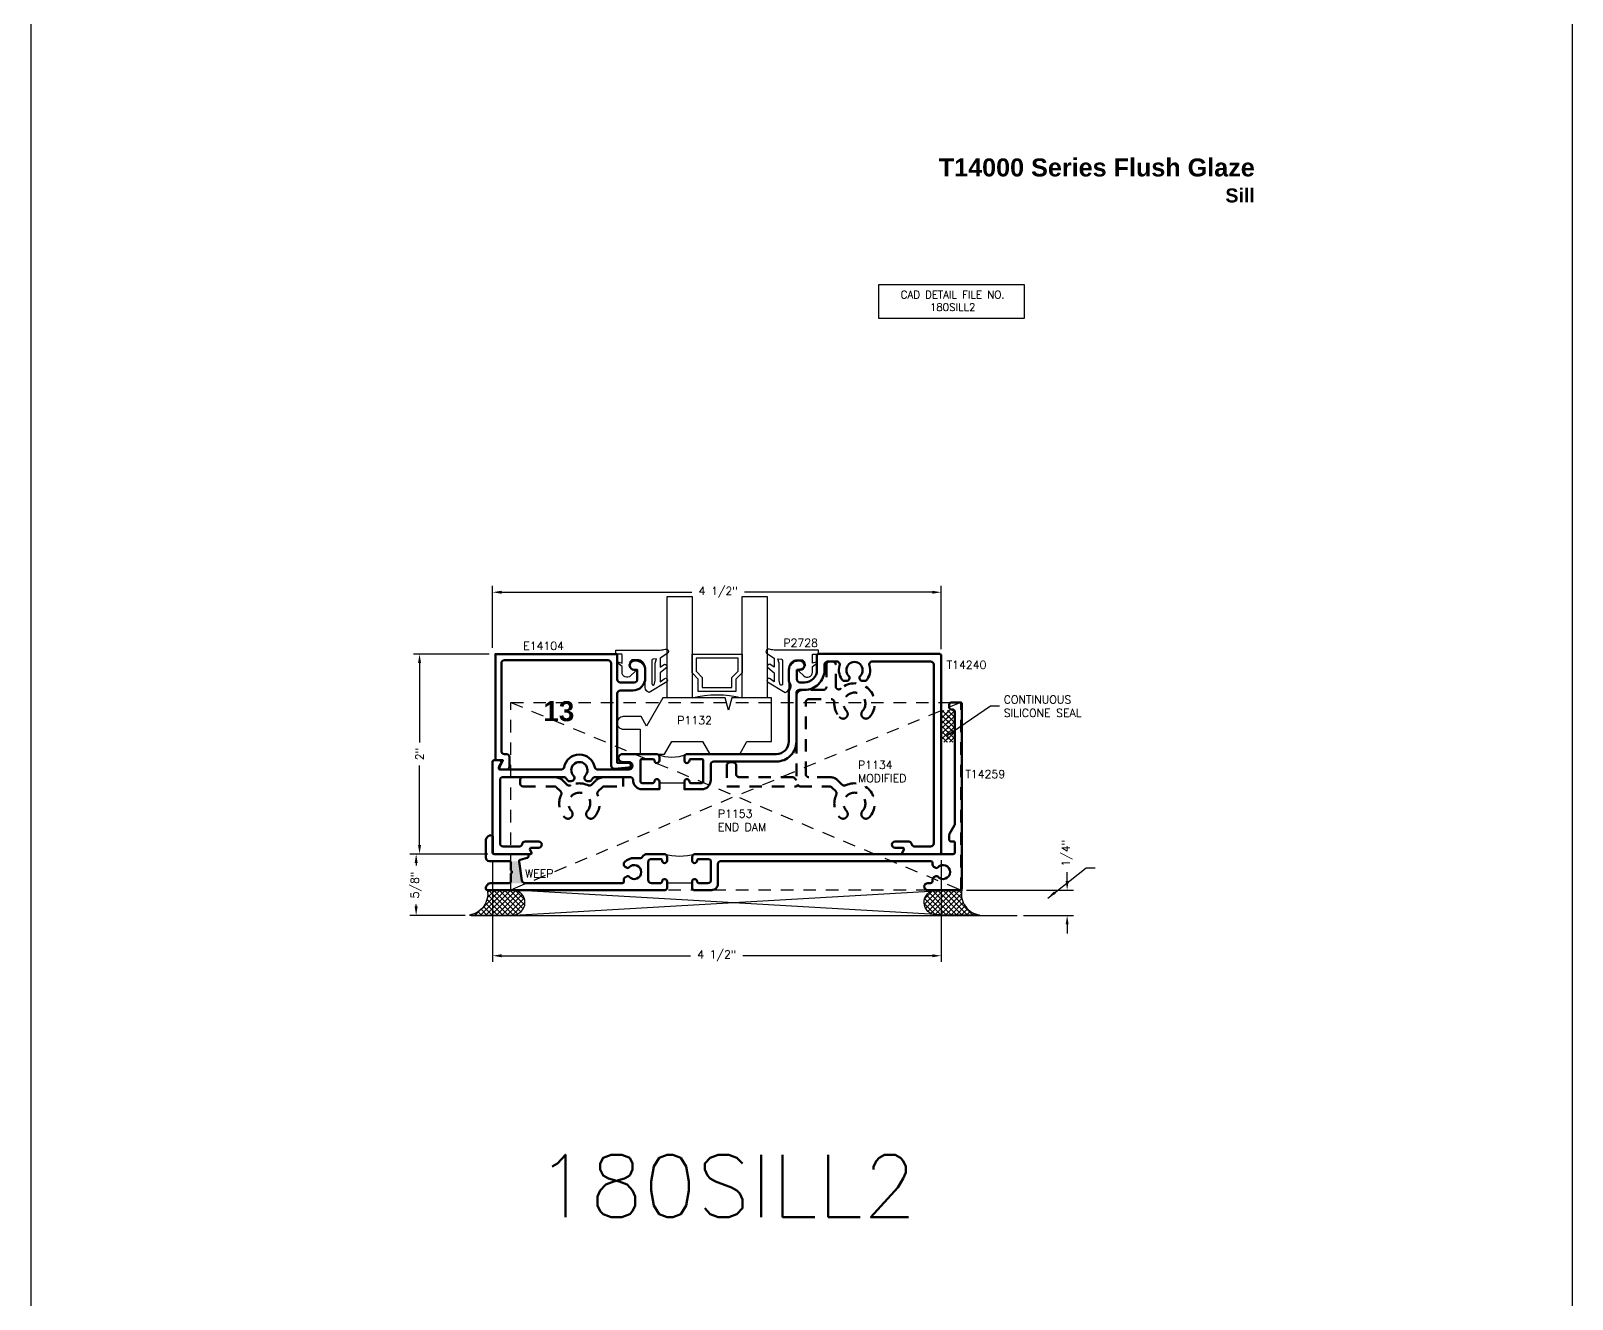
# Model space of a CAD drawing. Extents: x 0 to 139, y -15 to 75.
# Drawn here: x 123.5 to 138.91, y 30.58 to 43.26 of the extents above; entities that cross this region are included whole.
import ezdxf

# ---------------------------------------------------------------- set-up
doc = ezdxf.new("R2010")
doc.units = 0
doc.header["$MEASUREMENT"] = 0
doc.header["$PDMODE"] = 3
doc.linetypes.add('HIDDEN2', pattern=[0.1875, 0.125, -0.0625])
doc.layers.get('DEFPOINTS').update_dxf_attribs({"linetype": 'CONTINUOUS'})
for name, color, linetype in [('R-ANNO-DIMS', 3, 'CONTINUOUS'), ('R-ANNO-TEXT', 6, 'CONTINUOUS'), ('R-Det1', 4, 'CONTINUOUS'), ('R-Det2', 2, 'CONTINUOUS'), ('R-DET3', 5, 'CONTINUOUS'), ('R-OTLN', 1, 'CONTINUOUS'), ('R-PAT1', 5, 'CONTINUOUS'), ('TITLE', 7, 'CONTINUOUS')]:
    doc.layers.add(name, color=color, linetype=linetype)
doc.styles.get("Standard").update_dxf_attribs({"font": 'simplex'})
doc.dimstyles.new('1X', dxfattribs={"dimtxt": 0.08, "dimasz": 0.09, "dimexe": 0.0625, "dimexo": 0.0625, "dimgap": 0.062, "dimtad": 0, "dimdec": 5, "dimzin": 4, "dimdsep": 46, "dimlunit": 5, "dimtxsty": 'Standard', "dimcen": 0, "dimclrd": 256, "dimclre": 256, "dimclrt": 256, "dimadec": 0, "dimazin": 1, "dimtfac": 1, "dimtdec": 5, "dimtofl": 0, "dimtmove": 0, "dimatfit": 3, "dimfxl": 0, "dimfrac": 2, "dimtolj": 1, "dimtzin": 4, "dimarcsym": 0})
doc.dimstyles.new('1X$0', dxfattribs={"dimtxt": 0.08, "dimasz": 0.09, "dimexe": 0.0625, "dimexo": 0.0625, "dimgap": 0.062, "dimtad": 0, "dimdec": 5, "dimzin": 4, "dimdsep": 46, "dimlunit": 5, "dimtxsty": 'Standard', "dimcen": 0, "dimclrd": 256, "dimclre": 256, "dimclrt": 256, "dimadec": 0, "dimazin": 1, "dimtfac": 1, "dimtdec": 5, "dimtofl": 0, "dimtmove": 0, "dimatfit": 3, "dimfxl": 0, "dimfrac": 2, "dimtolj": 1, "dimtzin": 4, "dimarcsym": 0})

# ---------------------------------------------------------------- blocks, each defined once
blk = doc.blocks.new('*D154')
at = {"layer": 'DEFPOINTS', "color": 0}
for p in [(128.117, 37.643), (128.117, 37.025), (132.602, 37.011)]:
    blk.add_point(p, dxfattribs=at)
at = {"layer": 'R-ANNO-DIMS', "lineweight": -2}
for p, q in [((128.117, 37.088), (128.117, 37.706)), ((128.207, 37.643), (130.11, 37.643)), ((132.512, 37.643), (130.634, 37.643)), ((132.602, 37.073), (132.602, 37.706))]:
    blk.add_line(p, q, dxfattribs=at)
at = {"layer": 'R-ANNO-DIMS'}
for points in [[(128.207, 37.658), (128.207, 37.628), (128.117, 37.643)], [(132.512, 37.658), (132.512, 37.628), (132.602, 37.643)]]:
    blk.add_solid(points, dxfattribs=at)
at = {"layer": 'R-ANNO-DIMS', "insert": (130.372, 37.643), "char_height": 0.08, "attachment_point": 5}
blk.add_mtext('\\A1;4 1/2"', dxfattribs=at)
blk = doc.blocks.new('*D157')
at = {"layer": 'DEFPOINTS', "color": 0}
for p in [(127.387, 37.025), (128.145, 37.025), (128.132, 35.026)]:
    blk.add_point(p, dxfattribs=at)
at = {"layer": 'R-ANNO-DIMS', "lineweight": -2}
for p, q in [((128.082, 37.025), (127.325, 37.025)), ((127.387, 36.935), (127.387, 36.141)), ((127.387, 35.116), (127.387, 35.91)), ((128.069, 35.026), (127.325, 35.026))]:
    blk.add_line(p, q, dxfattribs=at)
at = {"layer": 'R-ANNO-DIMS'}
for points in [[(127.372, 36.935), (127.402, 36.935), (127.387, 37.025)], [(127.372, 35.116), (127.402, 35.116), (127.387, 35.026)]]:
    blk.add_solid(points, dxfattribs=at)
at = {"layer": 'R-ANNO-DIMS', "insert": (127.387, 36.025), "char_height": 0.08, "attachment_point": 5, "rotation": 90}
blk.add_mtext('\\A1;2"', dxfattribs=at)
blk = doc.blocks.new('P2728 gasket')
at = {"layer": 'R-Det2'}
blk.add_lwpolyline([(86.461, 33.362), (86.567, 33.537, 0.301952), (86.52, 33.577), (86.32, 33.577, -0.414214), (86.24, 33.657), (86.24, 33.695, -0.388879), (86.276, 33.735), (86.292, 33.736, -0.440011), (86.336, 33.696), (86.336, 33.682, 0.668179), (86.353, 33.675), (86.401, 33.724, 0.668179), (86.366, 33.809), (86.307, 33.809), (86.279, 33.849, 0.836323), (86.264, 33.842), (86.273, 33.809), (86.189, 33.809, -0.414214), (86.183, 33.815), (86.183, 33.865, 0.414214), (86.177, 33.871), (86.149, 33.871, 0.414214), (86.143, 33.865), (86.143, 33.427, -0.083245), (86.135, 33.378), (86.135, 33.378)], format="xyb", dxfattribs=at)
at = {"layer": 'R-Det2', "lineweight": 25}
blk.add_lwpolyline([(86.235, 33.499, -0.372312), (86.249, 33.512), (86.48, 33.512, -0.668179), (86.49, 33.486), (86.448, 33.478), (86.274, 33.478), (86.23, 33.465)], format="xyb", close=True, dxfattribs=at)
at = {"layer": 'R-Det2'}
for points in [[(86.174, 33.352), (86.223, 33.426), (86.314, 33.426), (86.283, 33.384)], [(86.313, 33.359), (86.371, 33.426), (86.462, 33.426), (86.431, 33.388)]]:
    blk.add_lwpolyline(points, dxfattribs=at)
at = {"layer": 'R-Det2', "ltscale": 0.1}
for centre, radius, start, end in [((86.157, 33.369), 0.0237, 157.7655, 314.5007), ((86.313, 33.388), 0.0297, 188.4603, 270), ((86.446, 33.375), 0.0199, 139.7022, 319.7022)]:
    blk.add_arc(centre, radius, start, end, dxfattribs=at)
blk = doc.blocks.new('*D155')
at = {"layer": 'DEFPOINTS', "color": 0}
for p in [(128.117, 35.029), (132.602, 35.029), (132.602, 34.009)]:
    blk.add_point(p, dxfattribs=at)
at = {"layer": 'R-ANNO-DIMS', "lineweight": -2}
for p, q in [((128.117, 34.966), (128.117, 33.947)), ((132.602, 34.966), (132.602, 33.947)), ((128.207, 34.009), (130.096, 34.009)), ((132.512, 34.009), (130.62, 34.009))]:
    blk.add_line(p, q, dxfattribs=at)
at = {"layer": 'R-ANNO-DIMS'}
for points in [[(128.207, 34.024), (128.207, 33.994), (128.117, 34.009)], [(132.512, 34.024), (132.512, 33.994), (132.602, 34.009)]]:
    blk.add_solid(points, dxfattribs=at)
at = {"layer": 'R-ANNO-DIMS', "insert": (130.358, 34.009), "char_height": 0.08, "attachment_point": 5}
blk.add_mtext('\\A1;4 1/2"', dxfattribs=at)
blk = doc.blocks.new('*D158')
at = {"layer": 'DEFPOINTS', "color": 0}
for p in [(127.353, 35.026), (127.994, 35.026), (127.904, 34.412)]:
    blk.add_point(p, dxfattribs=at)
at = {"layer": 'R-ANNO-DIMS', "lineweight": -2}
for p, q in [((127.931, 35.026), (127.29, 35.026)), ((127.353, 34.936), (127.353, 34.911)), ((127.353, 34.502), (127.353, 34.52)), ((127.842, 34.412), (127.29, 34.412))]:
    blk.add_line(p, q, dxfattribs=at)
at = {"layer": 'R-ANNO-DIMS'}
for points in [[(127.338, 34.936), (127.368, 34.936), (127.353, 35.026)], [(127.338, 34.502), (127.368, 34.502), (127.353, 34.412)]]:
    blk.add_solid(points, dxfattribs=at)
at = {"layer": 'R-ANNO-DIMS', "insert": (127.353, 34.716), "char_height": 0.08, "attachment_point": 5, "rotation": 90}
blk.add_mtext('\\A1;5/8"', dxfattribs=at)
blk = doc.blocks.new('*D156')
at = {"layer": 'DEFPOINTS', "color": 0}
for p in [(132.792, 34.666), (133.86, 34.666), (133.36, 34.412)]:
    blk.add_point(p, dxfattribs=at)
at = {"layer": 'R-ANNO-DIMS', "linetype": 'ByBlock', "lineweight": -2}
for p, q in [((133.86, 34.756), (133.86, 34.846)), ((132.854, 34.666), (133.923, 34.666)), ((133.423, 34.412), (133.923, 34.412)), ((133.86, 34.322), (133.86, 34.232))]:
    blk.add_line(p, q, dxfattribs=at)
at = {"layer": 'R-ANNO-DIMS'}
for points in [[(133.845, 34.756), (133.875, 34.756), (133.86, 34.666)], [(133.845, 34.322), (133.875, 34.322), (133.86, 34.412)]]:
    blk.add_solid(points, dxfattribs=at)
at = {"layer": 'R-ANNO-DIMS', "insert": (133.86, 35.033), "char_height": 0.08, "attachment_point": 5, "rotation": 90}
blk.add_mtext('\\A1;1/4"', dxfattribs=at)
blk = doc.blocks.new('P1153')
at = {"layer": 'R-DET3', "linetype": 'HIDDEN2'}
for p, q in [((150.972, 34.469), (155.472, 32.594)), ((155.47, 34.469), (150.972, 32.594)), ((150.972, 32.594), (150.972, 34.469)), ((150.972, 34.468), (155.467, 34.468)), ((155.47, 32.595), (155.47, 34.47)), ((150.972, 32.594), (155.472, 32.594))]:
    blk.add_line(p, q, dxfattribs=at)

msp = doc.modelspace()

# ---------------------------------------------------------------- hatches: boundary and pattern name
at = {"layer": 'R-PAT1'}
h = msp.add_hatch(dxfattribs=at)
h.set_pattern_fill('ANSI37', color=256, scale=0.3, style=0)
h.set_pattern_definition([(45, (125.830413, 33.111716), (-0.0265165, 0.0265165), []), (135, (125.830413, 33.111716), (-0.0265165, -0.0265165), [])])
h.paths.add_polyline_path([(132.6807707, 36.1446603), (132.6041662, 36.1446603), (132.6041662, 36.4612149), (132.6807707, 36.4612149)])
edge = h.paths.add_edge_path()
edge.add_line((132.6807707, 36.1446603), (132.6041662, 36.1446603))
h = msp.add_hatch(dxfattribs=at)
h.set_pattern_fill('ANSI37', color=256, scale=0.3, style=0)
h.set_pattern_definition([(45, (125.88611, 33.11092), (-0.0265165, 0.0265165), []), (135, (125.88611, 33.11092), (-0.0265165, -0.0265165), [])])
h.paths.add_polyline_path([(132.7364662, 36.1438648), (132.6598618, 36.1438648), (132.6598618, 36.4604195), (132.7364662, 36.4604195)])
edge = h.paths.add_edge_path()
edge.add_line((132.7364662, 36.1438648), (132.6598618, 36.1438648))
h = msp.add_hatch(color=256, dxfattribs=at)
edge = h.paths.add_edge_path()
edge.add_line((128.2994564, 34.8650733), (128.2994564, 34.9377126))
edge.add_arc((128.2844564, 34.9377126), 0.015, 0.00000007, 61.04497582)
edge.add_arc((128.2922023, 34.9517126), 0.001, 90, 241.04497576, ccw=False)
edge.add_line((128.2922023, 34.9527126), (128.3801365, 34.9527126))
edge.add_arc((128.3801365, 34.9517126), 0.001, -0.87114697, 89.99999943, ccw=False)
edge.add_arc((128.3961346, 34.9514694), 0.015, 179.1288536, 188.70564744)
edge.add_line((128.3813075, 34.949199), (128.410428, 34.7590205))
edge.add_arc((128.4410709, 34.7637126), 0.031, 188.70564744, 249.63586525)
edge.add_arc((128.4299354, 34.7337126), 0.001, -89.99999994, 69.63586531, ccw=False)
edge.add_line((128.4299354, 34.7327126), (128.2922023, 34.7327126))
edge.add_arc((128.2922023, 34.7337126), 0.001, 118.95502424, 270, ccw=False)
edge.add_arc((128.2844564, 34.7477126), 0.015, 298.95502418, 359.99999993)
edge.add_line((128.2994564, 34.7477126), (128.2994564, 34.820352))
edge.add_arc((128.3144564, 34.820352), 0.015, 131.8103149, 180, ccw=False)
edge.add_arc((128.2944564, 34.8427126), 0.015, 311.8103149, 408.1896851)
edge.add_arc((128.3144564, 34.8650733), 0.015, 180, 228.1896851, ccw=False)
h = msp.add_hatch(dxfattribs=at)
h.set_pattern_fill('ANSI37', color=256, scale=0.3, style=0)
h.set_pattern_definition([(45, (125.5361, 33.121214), (-0.0265165, 0.0265165), []), (135, (125.5361, 33.121214), (-0.0265165, -0.0265165), [])])
edge = h.paths.add_edge_path()
edge.add_line((127.8864354, 34.4158495), (128.3150788, 34.4158495))
edge.add_arc((128.3150788, 34.5416252), 0.1257757, 270.0000074, 447.46272372)
edge.add_line((128.3206468, 34.6672776), (128.0644564, 34.6657126))
edge.add_arc((127.8539585, 34.6273376), 0.2139673, -81.2696477, 10.33190092, ccw=False)
h = msp.add_hatch(dxfattribs=at)
h.set_pattern_fill('ANSI37', color=256, scale=0.3, style=0)
h.set_pattern_definition([(45, (125.88611, 33.121214), (-0.0265165, 0.0265165), []), (135, (125.88611, 33.121214), (-0.0265165, -0.0265165), [])])
edge = h.paths.add_edge_path()
edge.add_line((132.9850055, 34.4158495), (132.5563621, 34.4158495))
edge.add_arc((132.5563621, 34.5416252), 0.1257757, 92.53727628, 269.9999926, ccw=False)
edge.add_line((132.5507941, 34.6672776), (132.8069846, 34.6657126))
edge.add_arc((133.0174824, 34.6273376), 0.2139673, 169.66809908, 261.2696477)

# ---------------------------------------------------------------- linework, layer by layer
at = {"layer": 'R-ANNO-TEXT'}
msp.add_lwpolyline([(131.9788338, 40.7209337), (133.4303137, 40.7209337), (133.4303137, 40.3788708), (131.9788338, 40.3788708)], close=True, dxfattribs=at)
at = {"layer": 'R-Det1', "color": 5}
msp.add_line((127.9043066, 34.412462), (133.3603066, 34.412462), dxfattribs=at)
at = {"layer": 'R-Det1', "lineweight": 50}
for points in [[(129.5180764, 36.6612136, 0.4144), (129.6430764, 36.7862136), (129.6430764, 36.8662136, 0.4139789032), (129.5500764, 36.9592136), (129.5335764, 36.9592136, 1), (129.5335764, 36.8662136), (129.5630764, 36.8662136), (129.5630764, 36.7722136, -0.4129032258), (129.5320764, 36.7412136), (129.3930764, 36.7412136, -0.4129032258), (129.3620764, 36.7722136), (129.3620764, 37.0252136), (128.1449764, 37.0252136), (128.1449764, 35.9632136), (128.2199764, 35.9632136), (128.1873764, 35.8928136, 0.5484584395), (128.2019764, 35.8702136), (128.2549764, 35.8702136, 0.4133333333), (128.2849764, 35.9002136), (128.2849764, 35.9632136), (128.2849764, 35.9942136, 0.4129032258), (128.2539764, 36.0252136), (128.2349764, 36.0252136, -0.4133333333), (128.2049764, 36.0552136), (128.2049764, 36.9322136, -0.4129032258), (128.2359764, 36.9632136), (129.2710764, 36.9632136, -0.4129032258), (129.3020764, 36.9322136), (129.3020764, 35.9090136, 0.4379270187), (129.3355764, 35.8781136), (129.4758764, 35.8893136, 0.963981017), (129.4739764, 35.9392136), (129.3620764, 35.9392136), (129.3620764, 36.6302136, -0.4129032258), (129.3930764, 36.6612136), (129.5180764, 36.6612136)], [(130.1114891, 34.7357126), (130.1114891, 34.6807126), (130.1264891, 34.6657126), (130.3074891, 34.6657126, 0.4142135624), (130.3694891, 34.7277126), (130.3694891, 34.9247126, -0.4142135624), (130.4004891, 34.9557126), (132.4948309, 34.9557126, -0.4791776784), (132.5143635, 34.9314143, 0.3269025534), (132.5291391, 34.897905), (132.5471604, 34.8875004, 0.3624762266), (132.5661, 34.8907884, -2.7339006994), (132.5659112, 34.8004567, 0.3636585422), (132.5469312, 34.8037926), (132.5288744, 34.7933675, 0.3260540704), (132.5140786, 34.7599511, -0.4782352127), (132.4945328, 34.7357126), (132.4669846, 34.7357126, 1), (132.4669846, 34.6657126), (132.7919846, 34.6657126, 0.4142135624), (132.8069846, 34.6807126), (132.8069846, 36.5257126, 0.4142135624), (132.7919846, 36.5407126), (132.7019846, 36.5407126, 0.4142135624), (132.6819846, 36.5207126), (132.6819846, 36.4903642, 0.4142135624), (132.7019846, 36.4703642), (132.7169846, 36.4703642, -0.4142135624), (132.7369846, 36.4503642), (132.7369846, 35.3233344, -0.1316524976), (132.7343051, 35.3133344), (132.6846641, 35.2273537, 0.1316524976), (132.6819846, 35.2173537), (132.6819846, 35.1677126, 0.4142135624), (132.6969846, 35.1527126), (132.7219846, 35.1527126, -0.4142135624), (132.7369846, 35.1377126), (132.7369846, 35.0407126, -0.4142135624), (132.7219846, 35.0257126), (130.1424891, 35.0257126, 0.4142135624), (130.1114891, 34.9947126), (130.1114891, 34.9607126, 0.4142135624), (130.1364891, 34.9357126, 0.4142135624), (130.1614891, 34.9607126, -0.4142135624), (130.1764891, 34.9757126), (130.2684891, 34.9757126, -0.4142135624), (130.2994891, 34.9447126), (130.2994891, 34.7667126, -0.4142135624), (130.2684891, 34.7357126), (130.1764891, 34.7357126, -0.4142135624), (130.1614891, 34.7507126, 0.4142135624), (130.1364891, 34.7757126, 0.4142135624), (130.1114891, 34.7507126)], [(129.8614891, 34.7357126), (129.8614891, 34.7507126, 0.4142135624), (129.8364891, 34.7757126, 0.4142135624), (129.8114891, 34.7507126, -0.4142135624), (129.7964891, 34.7357126), (129.7044891, 34.7357126, -0.4142135624), (129.6734891, 34.7667126), (129.6734891, 34.9447126, -0.4142135624), (129.7044891, 34.9757126), (129.7964891, 34.9757126, -0.4142135624), (129.8114891, 34.9607126, 0.4142135624), (129.8364891, 34.9357126, 0.4142135624), (129.8614891, 34.9607126), (129.8614891, 34.9947126, 0.4142135624), (129.8304891, 35.0257126), (129.6654891, 35.0257126, 0.2643693156), (129.6122148, 34.9954279, -0.2643693156), (129.5950296, 34.9856586), (129.5334891, 34.9856586, 0.1915114353), (129.437357, 34.9474359, 0.5020398469), (129.4431434, 34.8980527), (129.4611647, 34.8876481, 0.3624762266), (129.4801043, 34.8909362, -2.7339006994), (129.4799156, 34.8006044, 0.3636585422), (129.4609355, 34.8039403), (129.4408456, 34.7923414), (129.4429253, 34.7936424, 0.3670284037), (129.4292532, 34.755936, -0.5226700084), (129.4151921, 34.7357126), (128.4410709, 34.7357126, -0.3703793277), (128.410428, 34.7620205), (128.3813075, 34.952199, -0.3873357555), (128.3925025, 34.969023), (128.4617613, 34.9863078, 0.88462431), (128.4569185, 35.0257126), (128.1344564, 35.0257126, -0.4142135624), (128.1194564, 35.0407126), (128.1194564, 35.1987126, 0.4142135624), (128.1044564, 35.2137126, 0.4142135624), (128.0494564, 35.1587126), (128.0494564, 34.9907126, 0.4142135624), (128.0844564, 34.9557126), (128.2844564, 34.9557126, -0.4142135624), (128.2994564, 34.9407126), (128.2994564, 34.8680733, 0.2134217653), (128.3044564, 34.856893, -0.4306146857), (128.305063, 34.835106), (128.3038498, 34.8338928, 0.1989123674), (128.2994564, 34.8232862), (128.2994564, 34.7507126, -0.4142135624), (128.2844564, 34.7357126), (128.1044564, 34.7357126, 0.4142135624), (128.0494564, 34.6807126), (128.0494564, 34.6807126, 0.4142135624), (128.0644564, 34.6657126), (129.8464891, 34.6657126), (129.8614891, 34.6807126)]]:
    msp.add_lwpolyline(points, format="xyb", close=True, dxfattribs=at)
at = {"layer": 'R-Det2'}
msp.add_lwpolyline([(130.1105578, 36.5875238), (129.8605578, 36.5875238), (129.8605578, 37.6016076), (130.1105578, 37.6016076), (130.1105578, 37.0255238), (130.6105578, 37.0255238), (130.6105578, 37.6016076), (130.8605578, 37.6016076), (130.8605578, 36.5875238), (130.6105578, 36.5875238), (130.6105578, 37.0255238), (130.6105578, 36.8375238), (130.5485578, 36.7755238), (130.5485578, 36.6505238), (130.1725578, 36.6505238), (130.1725578, 36.7755238), (130.1105578, 36.8375238), (130.1105578, 37.0255238), (130.1105578, 36.5875238, -0.1233101835), (130.6105578, 36.5875238, 0.8755579354)], format="xyb", dxfattribs=at)
msp.add_lwpolyline([(130.1505578, 36.9855238), (130.1505578, 36.8540924), (130.2125578, 36.7920924), (130.2125578, 36.6905238), (130.5085578, 36.6905238), (130.5085578, 36.7920924), (130.5705578, 36.8540924), (130.5705578, 36.9855238), (130.1505578, 36.9855238)], dxfattribs=at)
at = {"layer": 'R-Det2', "color": 2}
msp.add_lwpolyline([(130.2148989, 36.1505228), (130.2870677, 36.0255228), (130.586762, 36.0255228), (130.6589308, 36.1505228), (130.9048726, 36.1505228), (130.9048726, 36.5875238), (130.5085614, 36.5875238), (130.4750677, 36.4625238), (130.4415741, 36.5875238), (129.8174353, 36.5875238), (129.6547669, 36.3057738), (129.6006403, 36.3995238), (129.423146, 36.3995238, 0.4142135624), (129.361146, 36.3375238), (129.361146, 36.3365238, 0.4142135624), (129.423146, 36.2745238), (129.5923726, 36.2745238), (129.5923726, 36.0255228), (129.8370677, 36.0255228), (129.9092365, 36.1505228)], format="xyb", close=True, dxfattribs=at)
at = {"layer": 'R-DET3'}
for p, q in [((132.6644662, 34.4157126), (128.3356176, 34.6657126)), ((128.3356176, 34.4157126), (132.6644662, 34.6657126))]:
    msp.add_line(p, q, dxfattribs=at)
at = {"layer": 'R-DET3', "linetype": 'HIDDEN2', "lineweight": 50}
for points in [[(131.2466311, 36.5423771, -0.4142135624), (131.2776311, 36.5733771), (131.5019193, 36.5733771, -0.4289597164), (131.5328804, 36.5408251, 0.2010444958), (131.5859363, 36.3939829, 0.0616447566), (131.5946421, 36.3865881, 0.4311315419), (131.6604348, 36.4022078, 0.3278181232), (131.654393, 36.4569327, -2.2780811719), (131.8148613, 36.4569327, 0.3278181232), (131.8088195, 36.4022078, 0.5062303828), (131.883318, 36.3939829, 0.956981471), (131.5985155, 36.6799696, -0.6516590583), (131.5466271, 36.7028754), (131.5466271, 36.9197126, 0.4142135624), (131.5156271, 36.9507126), (131.4846271, 36.9507126, 0.4142135624), (131.4536271, 36.9197126), (131.4536271, 36.6973771, -0.4142135624), (131.4226271, 36.6663771), (131.2156311, 36.6663771, 0.4142135624), (131.1536311, 36.6043771), (131.1536311, 35.7646748), (131.1235923, 35.7947136), (130.5825171, 35.7947136, -0.4142135624), (130.5515171, 35.8257136), (130.5515171, 35.9117136, 0.4142135624), (130.5205171, 35.9427136), (130.4895171, 35.9427136, 0.4142135624), (130.4585171, 35.9117136), (130.4585171, 35.7017136), (131.1536027, 35.7017136), (131.1686027, 35.7167136), (131.1836027, 35.7017136), (131.4850246, 35.7017136, -0.1989123674), (131.5069449, 35.692634), (131.5463717, 35.6532071, -0.3180460654), (131.5524147, 35.6179057, 0.3065542285), (131.5859363, 35.3939829, 0.5062303828), (131.6604348, 35.4022078, 0.3278181232), (131.654393, 35.4569327, -2.2780811719), (131.8148613, 35.4569327, 0.3278181232), (131.8088195, 35.4022078, 0.5062303828), (131.883318, 35.3939829, 0.8256018173), (131.6474341, 35.7129251, -0.3180460654), (131.6121326, 35.7189681), (131.5727058, 35.7583949, 0.1989123674), (131.4850246, 35.7947136), (131.2776311, 35.7947136, -0.4142135624), (131.2466311, 35.8257136)], [(128.3916271, 35.7637236), (128.3916271, 35.7327236, 0.4142135624), (128.4226271, 35.7017236), (128.7350146, 35.7017236, -0.1989123674), (128.7569349, 35.692644), (128.7963717, 35.6532071, -0.3180460654), (128.8024147, 35.6179057, 0.3065542285), (128.8359363, 35.3939829, 0.5062303828), (128.9104348, 35.4022078, 0.3278181232), (128.904393, 35.4569327, -2.2780811719), (129.0648613, 35.4569327, 0.3278181232), (129.0588195, 35.4022078, 0.5062303828), (129.133318, 35.3939829, 0.3065542285), (129.1668396, 35.6179057, -0.3180460654), (129.1728825, 35.6532071), (129.2123094, 35.692634, -0.1989123674), (129.2342297, 35.7017136), (129.4230171, 35.7017136), (129.4230171, 35.7947136), (129.2346439, 35.7947136, 0.1989123674), (129.1462555, 35.758102), (129.1071216, 35.7189681, -0.3180460654), (129.0718202, 35.7129251, 0.2269397181), (128.8974341, 35.7129251, -0.3180460654), (128.8621326, 35.7189681), (128.8229887, 35.758112, 0.1989123674), (128.7346004, 35.7947236), (128.4226271, 35.7947236, 0.4142135624)]]:
    msp.add_lwpolyline(points, format="xyb", close=True, dxfattribs=at)
at = {"layer": 'R-OTLN', "lineweight": 50}
for points in [[(130.3280171, 35.9507126), (130.9536311, 35.9507126, 0.4142135624), (131.1536311, 36.1507126), (131.1536311, 36.6357126, -0.4142135624), (131.1846311, 36.6667126), (131.2346331, 36.6667126, 0.4142135624), (131.4346331, 36.8667126), (131.4346331, 36.9197126, -0.4142135624), (131.4656331, 36.9507126), (131.5558983, 36.9507126, -0.5046141751), (131.5855271, 36.910595, 0.2746427098), (131.6230252, 36.7557126), (131.6536501, 36.7557126, 0.6751799327), (131.6761972, 36.808615, -2.3463521494), (131.7930573, 36.8086153, 0.6752130473), (131.8156041, 36.7557116), (131.8462289, 36.7557124, 0.2746432207), (131.8837271, 36.910595, -0.5046141751), (131.913356, 36.9507126), (132.4956331, 36.9507126, -0.4142135624), (132.5266331, 36.9197126), (132.5266331, 35.1317126, -0.4142135624), (132.4956331, 35.1007126), (132.3368927, 35.1007126, -0.3582490687), (132.3064789, 35.1257126, 0.3582490687), (132.2760651, 35.1507126), (132.1396331, 35.1507126, 1), (132.1396331, 35.0887126), (132.2140254, 35.0887126, -0.5773502692), (132.2270158, 35.0662126), (132.2114274, 35.0392126, 0.5773502692), (132.2192216, 35.0257126), (132.5866331, 35.0257126, 0.4142135624), (132.6016331, 35.0407126), (132.6016331, 37.0107126, 0.4142135624), (132.5866331, 37.0257126), (131.3746331, 37.0257126, 0.4142135624), (131.3596331, 37.0107126), (131.3596331, 36.8667126, -0.4142135624), (131.2346331, 36.7417126), (131.1896321, 36.7417126, -0.4142135624), (131.1586321, 36.7727126), (131.1586321, 36.8667116), (131.1881331, 36.8667116, 1), (131.1881331, 36.9597116), (131.1716331, 36.9597126, 0.4177891482), (131.0786322, 36.8668311), (131.0786311, 36.772432), (131.0786342, 36.7739131), (131.0786321, 36.7727126), (131.0786311, 36.7727126, 0.1316524976), (131.0928324, 36.7197126, -0.2679491924), (131.0928324, 36.6887126, 0.1316524976), (131.0786311, 36.6357126), (131.0786311, 36.1507126, -0.4142135624), (130.9536311, 36.0257126), (130.0650171, 36.0257126, 0.4142135624), (130.0340171, 35.9947126), (130.0340171, 35.9607126, 0.4142135624), (130.0590171, 35.9357126, 0.4142135624), (130.0840171, 35.9607126, -0.4142135624), (130.0990171, 35.9757126), (130.2070171, 35.9757126, -0.4142135624), (130.2220171, 35.9607126), (130.2220171, 35.7507126, -0.4142135624), (130.2070171, 35.7357126), (130.0990171, 35.7357126, -0.4142135624), (130.0840171, 35.7507126, 0.4142135624), (130.0590171, 35.7757126, 0.4142135624), (130.0340171, 35.7507126), (130.0340171, 35.6737126), (130.2070171, 35.6737126, 0.4142135624), (130.2970171, 35.7637126), (130.2970171, 35.9197126, -0.4142135624)], [(129.7340171, 35.7507126, -0.4142135624), (129.7190171, 35.7357126), (129.6110171, 35.7357126, -0.4142135624), (129.5960171, 35.7507126), (129.5960171, 35.9607126, -0.4142135624), (129.6110171, 35.9757126), (129.7190171, 35.9757126, -0.4142135624), (129.7340171, 35.9607126, 0.4142135624), (129.7590171, 35.9357126, 0.4142135624), (129.7840171, 35.9607126), (129.7840171, 35.9947126, 0.4142135624), (129.7530171, 36.0257126), (129.4160171, 36.0257126, 0.4142135624), (129.3760171, 35.9857126, 0.4142135624), (129.4160171, 35.9457126), (129.4782676, 35.9457126, -1), (129.4782676, 35.8702136), (129.1680203, 35.8702136, -0.3577911887), (129.1376163, 35.8951643, 0.8206356711), (128.831638, 35.8951643, -0.3577911887), (128.8012339, 35.8702136), (128.1934681, 35.8702136, -0.5773640241), (128.1804771, 35.8927136), (128.2096331, 35.9432126), (128.1896331, 35.9632136), (128.1316331, 35.9632136, 0.4142135624), (128.1166331, 35.9482136), (128.1166331, 35.0407126, 0.4142135624), (128.1316331, 35.0257126), (128.4990447, 35.0257126, 0.5773502692), (128.5068389, 35.0392126), (128.4912504, 35.0662126, -0.5773502692), (128.5042408, 35.0887126), (128.5786331, 35.0887126, 1), (128.5786331, 35.1507126), (128.4422012, 35.1507126, 0.3582490687), (128.4117873, 35.1257126, -0.3582490687), (128.3813735, 35.1007126), (128.2226331, 35.1007126, -0.4142135624), (128.1916331, 35.1317126), (128.1916331, 35.7642136, -0.4142135624), (128.2226331, 35.7952136), (128.8269501, 35.7952136, -0.2562196458), (128.8530907, 35.780877, 0.0516171452), (128.8730537, 35.7557126), (128.9036271, 35.7557126, 0.6757771741), (128.9262273, 35.808613, -2.3476027329), (129.043027, 35.808613, 0.6757771741), (129.0656271, 35.7557126), (129.0962006, 35.7557126, 0.0516171452), (129.1161635, 35.780877, -0.2562196458), (129.1423042, 35.7952136), (129.4900171, 35.7952136, -0.4142135624), (129.5210171, 35.7642136), (129.5210171, 35.7637126, 0.4142135624), (129.6110171, 35.6737126), (129.7840171, 35.6737126), (129.7840171, 35.7507126, 0.4142135624), (129.7590171, 35.7757126, 0.4142135624)]]:
    msp.add_lwpolyline(points, format="xyb", close=True, dxfattribs=at)
at = {"layer": 'R-PAT1'}
msp.add_lwpolyline([(129.5971302, 35.7507126), (129.5971302, 35.9607126, -0.4142135624), (129.6121302, 35.9757126), (129.7201302, 35.9757126, -0.4142135624), (129.7351302, 35.9607126, 0.4142135624), (129.7601302, 35.9357126, 0.4142135624), (129.7851302, 35.9607126), (129.7851302, 35.9947126, 0.3026074371), (129.7660709, 36.0233207, 0.2003205128), (130.0541895, 36.0233207, 0.3026074371), (130.0351302, 35.9947126), (130.0351302, 35.9607126, 0.4142135624), (130.0601302, 35.9357126, 0.4142135624), (130.0851302, 35.9607126, -0.4142135624), (130.1001302, 35.9757126), (130.2081302, 35.9757126, -0.4142135624), (130.2231302, 35.9607126), (130.2231302, 35.7507126, -0.4142135624), (130.2081302, 35.7357126), (130.1001302, 35.7357126, -0.4142135624), (130.0851302, 35.7507126, 0.4142135624), (130.0601302, 35.7757126, 0.4142135624), (130.0351302, 35.7507126), (130.0351302, 35.7357126), (129.7851302, 35.7357126), (129.7851302, 35.7507126, 0.4142135624), (129.7601302, 35.7757126, 0.4142135624), (129.7351302, 35.7507126, -0.4142135624), (129.7201302, 35.7357126), (129.6121302, 35.7357126, -0.4142135624)], format="xyb", close=True, dxfattribs=at)
for points in [[(130.1424891, 35.0257126), (130.1424891, 35.0257126, 0.4142135624), (130.1114891, 34.9947126), (130.1114891, 34.9607126, 1), (130.1614891, 34.9607126, -0.4142135624), (130.1764891, 34.9757126), (130.2844891, 34.9757126, -0.4142135624), (130.2994891, 34.9607126), (130.2994891, 34.7507126, -0.4142135624), (130.2844891, 34.7357126), (130.1764891, 34.7357126, -0.4142135624), (130.1614891, 34.7507126, 1), (130.1114891, 34.7507126), (130.1114891, 34.7357126), (129.8614891, 34.7357126), (129.8614891, 34.7507126, 1), (129.8114891, 34.7507126, -0.4142135624), (129.7964891, 34.7357126), (129.6884891, 34.7357126, -0.4142135624), (129.6734891, 34.7507126), (129.6734891, 34.9607126, -0.4142135624), (129.6884891, 34.9757126), (129.7964891, 34.9757126, -0.4142135624), (129.8114891, 34.9607126, 1), (129.8614891, 34.9607126), (129.8614891, 34.9947126, 0.4142135624), (129.8304891, 35.0257126), (129.8304891, 35.0257126), (129.8304891, 35.0257126, 0.1298789824), (130.1424887, 35.0257126)], [(127.8864354, 34.4158495), (128.3150788, 34.4158495, 0.9780995873), (128.3206468, 34.6672776), (128.0644564, 34.6657126, -0.4224245011), (127.8864354, 34.4158495, -1.1845073301)], [(132.9850055, 34.4158495), (132.5563621, 34.4158495, -0.9780995873), (132.5507941, 34.6672776), (132.8069846, 34.6657126, 0.4224245011), (132.9850055, 34.4158495, 1.1845073301)]]:
    msp.add_lwpolyline(points, format="xyb", dxfattribs=at)
at = {"layer": 'TITLE'}
for p, q in [((123.501556, 74.8789502), (123.501556, -0.1210498)), ((138.9080005, 69.8789502), (138.9080005, -0.1210498))]:
    msp.add_line(p, q, dxfattribs=at)

# ---------------------------------------------------------------- block references
at = {"layer": 'R-Det2', "xscale": -1, "rotation": 90}
msp.add_blockref('P2728 gasket', (163.219742, 123.2085667), dxfattribs=at)
at = {"layer": 'R-Det2', "rotation": 270}
msp.add_blockref('P2728 gasket', (97.5044109, 123.2085667), dxfattribs=at)
at = {"layer": 'R-OTLN'}
msp.add_blockref('P1153', (-22.672419, 2.0726999), dxfattribs=at)

# ---------------------------------------------------------------- texts
at = {"layer": 'R-ANNO-TEXT'}
for s, insert, char_height, width, attachment_point in [('CAD DETAIL FILE NO.\\P180SILL2', (132.715516, 40.6553509), 0.075, 1.875, 2), ('{\\fArial|b1|i0|c0|p34;13}', (128.6235697, 36.5541949, 6.2106922), 0.2, 7.44, 1)]:
    msp.add_mtext(s, dxfattribs=dict(at, insert=insert, char_height=char_height, width=width, attachment_point=attachment_point))
at = {"layer": 'R-ANNO-TEXT', "char_height": 0.08}
for s, insert, attachment_point in [('E14104', (128.8309979, 37.1063368), 6), ('P2728', (131.0233685, 37.1369761), 4), ('\\A1;T14240', (133.0531419, 36.9171714), 6), ('CONTINUOUS \\PSILICONE SEAL', (133.2255335, 36.5031647), 4), ('\\A1;P1132', (130.3094261, 36.3627215), 6), ('P1134\\PMODIFIED', (131.769691, 35.8504812), 4), ('T14259', (133.240605, 35.8245996), 6), ('\\A1;P1153\\PEND DAM', (130.3686656, 35.3625617), 4), ('\\A1;WEEP', (128.725741, 34.8313179), 6)]:
    msp.add_mtext(s, dxfattribs=dict(at, insert=insert, attachment_point=attachment_point))
at = {"layer": 'TITLE'}
msp.add_text('180SILL2', height=0.625, dxfattribs=at).set_placement((128.5510461, 31.3948761))
at = {"layer": 'TITLE', "insert": (135.7354798, 41.9797334, 6.2106922), "char_height": 0.18, "width": 7.44, "attachment_point": 3}
msp.add_mtext('{\\fArial|b1|i0|c0|p34;T14000 Series Flush Glaze\\P\\H0.7778x;Sill}', dxfattribs=at)

# ---------------------------------------------------------------- dimensions: what is measured, and where the dimension line sits
at = {"layer": 'R-ANNO-DIMS'}
for base, p1, p2, angle, picture, middle in [((128.1166331, 37.6431968), (132.6016331, 37.0107126), (128.1166331, 37.0252136), 180, '*D154', (130.3718388, 37.6431968)), ((127.3527826, 35.0257126), (127.9043066, 34.412462), (127.9936662, 35.0257126), 90, '*D158', (127.3527826, 34.7156637))]:
    dim = msp.add_linear_dim(base=base, p1=p1, p2=p2, angle=angle, dimstyle='1X', override={"dimpost": '"'}, dxfattribs=at)
    dim.commit()
    dim.dimension.update_dxf_attribs({"geometry": picture, "text_midpoint": middle, "dimtype": 160})
for base, p1, p2, dimstyle, override, picture, middle in [((127.3874094, 37.0252136), (128.1316331, 35.0257126), (128.1449764, 37.0252136), '1X', {"dimpost": '"'}, '*D157', (127.3874094, 36.0254631)), ((133.8603076, 34.6657126), (133.3603066, 34.412462), (132.7919846, 34.6657126), '1X$0', {"dimpost": '<>"', "dimarcsym": 1}, '*D156', (133.8603076, 35.0334269))]:
    dim = msp.add_linear_dim(base=base, p1=p1, p2=p2, angle=90, dimstyle=dimstyle, override=override, dxfattribs=at)
    dim.commit()
    dim.dimension.update_dxf_attribs({"geometry": picture, "text_midpoint": middle})
dim = msp.add_linear_dim(base=(132.6016331, 34.0094039), p1=(128.1166331, 35.0287126), p2=(132.6016331, 35.0287126), dimstyle='1X', override={"dimpost": '"'}, dxfattribs=at)
dim.commit()
dim.dimension.update_dxf_attribs({"geometry": '*D155', "text_midpoint": (130.3575387, 34.0094039), "dimtype": 160})

# ---------------------------------------------------------------- leaders
at = {"layer": 'R-ANNO-TEXT'}
for points in [[(132.6520336, 36.2027545), (133.0942283, 36.5067147), (133.1842283, 36.5067147)], [(133.6673525, 34.5861716), (134.0495542, 34.8870399), (134.1395542, 34.8870399)]]:
    msp.add_leader(points, dimstyle='1X', dxfattribs=at)

doc.saveas('drawing.dxf')
